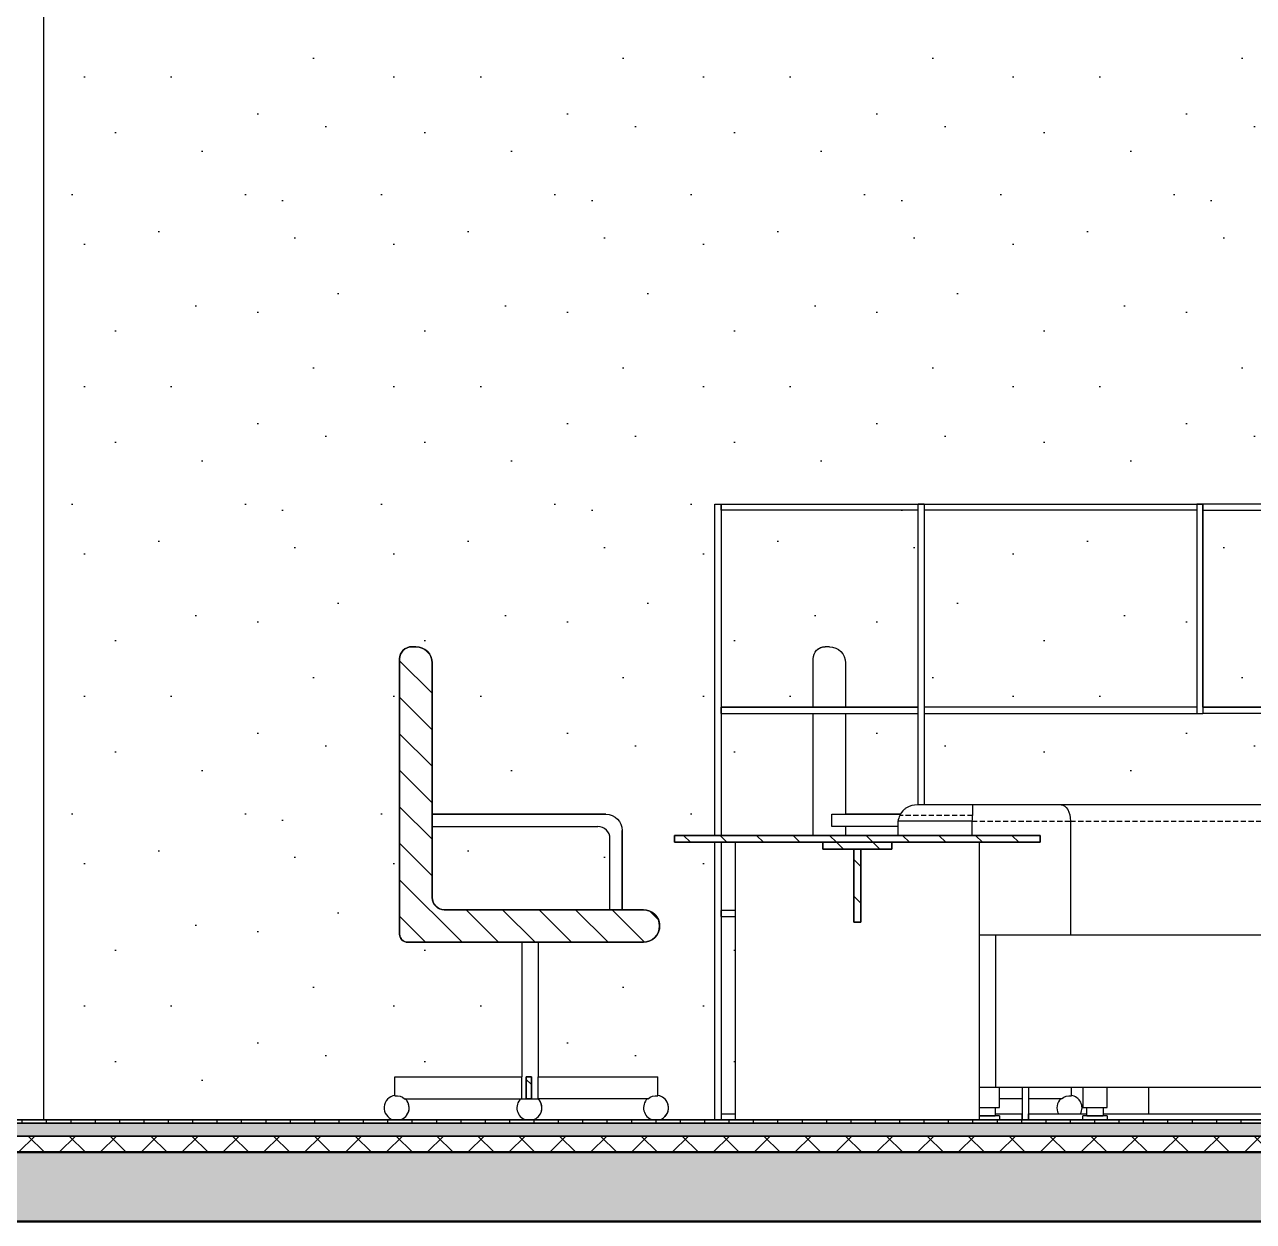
# Model space of a CAD drawing. Header units: millimetres. Extents: x -100 to 224448, y 0 to 22177.
# Drawn here: x 156368 to 159393, y 3600 to 6545 of the extents above; entities that cross this region are included whole.
import ezdxf

# ---------------------------------------------------------------- set-up
doc = ezdxf.new("R2010")
doc.units = ezdxf.units.MM
doc.linetypes.add('DASHED', pattern=[19.049999999999997, 12.7, -6.35])
doc.layers.get('0').update_dxf_attribs({"true_color": 0xdfdfdf})
for name, color, linetype in [('Background_0', 7, 'Continuous'), ('Boundary_0', 7, 'Continuous'), ('Boundary_Floor_ Ceramic Tiles', 7, 'Continuous'), ('Boundary_Insulation_ Extruded Polystyrene', 42, 'Continuous'), ('Boundary_Screed', 7, 'Continuous'), ('Elevation_Gypsum Board', 7, 'Continuous'), ('Fill_0', 7, 'Continuous'), ('Fill_Concrete_ Reinforced', 85, 'Continuous'), ('Fill_Floor_ Ceramic Tiles', 251, 'Continuous'), ('Fill_Insulation_ Extruded Polystyrene', 42, 'Continuous'), ('Fill_Screed', 251, 'Continuous'), ('Viewport border', 7, 'Continuous')]:
    doc.layers.add(name, color=color, linetype=linetype)
for name, color, linetype, lineweight in [('Background_Concrete_ Reinforced', 7, 'Continuous', 9), ('Background_Floor_ Ceramic Tiles', 7, 'Continuous', 9), ('Background_Insulation_ Extruded Polystyrene', 7, 'Continuous', 9), ('Background_Screed', 7, 'Continuous', 9), ('Boundary_Concrete_ Reinforced', 99, 'Continuous', 50)]:
    doc.layers.add(name, color=color, linetype=linetype, lineweight=lineweight)
doc.layers.add('BIM_ROOM_LINES', color=7, linetype='Continuous', plot=False)
pattern_1 = [(0, (30.48, 15.24), (0, 762), [0, -762]), (0, (274.32, 30.48), (0, 762), [0, -762]), (0, (137.16, 198.12), (0, 762), [0, -762]), (0, (304.8, 320.04), (0, 762), [0, -762]), (0, (106.68, 365.76), (0, 762), [0, -762]), (0, (167.64, 548.64), (0, 762), [0, -762]), (0, (60.96, 685.8), (0, 762), [0, -762]), (0, (304.8, 670.5600000000001), (0, 762), [0, -762]), (0, (487.68, 701.04), (0, 762), [0, -762]), (0, (579.12, 518.16), (0, 762), [0, -762]), (0, (731.52, 502.92), (0, 762), [0, -762]), (0, (731.52, 228.6), (0, 762), [0, -762]), (0, (594.36, 137.16), (0, 762), [0, -762]), (0, (381, 182.88), (0, 762), [0, -762]), (0, (518.16, 320.04), (0, 762), [0, -762]), (0, (381, 457.2), (0, 762), [0, -762]), (0, (701.04, 30.48), (0, 762), [0, -762])]

# ---------------------------------------------------------------- blocks, each defined once
blk = doc.blocks.new("CC'__section__..%5CMainBuilding.dwg", base_point=(1833.259283429207, -9100.000000000004))
at = {"layer": 'Elevation_Gypsum Board'}
h = blk.add_hatch(dxfattribs=at)
h.set_pattern_fill('DOTS2', color=256, scale=30, style=0)
h.set_pattern_definition(pattern_1)
h.paths.add_polyline_path([(5134.706415823212, -4549.999999999998), (5234.400000000007, -4549.999999999998), (5234.400000000007, -3735.000000000001), (5249.400000000007, -3735.000000000001), (5734.400000000007, -3735.000000000001), (5749.400000000007, -3735.000000000001), (6420.070716304373, -3735.000000000001), (6435.070716304373, -3735.000000000001), (6834.400000000007, -3735.000000000001), (6849.400000000007, -3735.000000000001), (6849.400000000007, -3750.000000000001), (6849.400000000007, -4235.000000000001), (6849.400000000007, -4250.000000000001), (6849.400000000007, -4475.001180386793), (6934.400000000007, -4475.000000000001), (6934.400000000007, -3735.000000000001), (6949.400000000007, -3735.000000000001), (7434.400000000007, -3735.000000000001), (7449.400000000007, -3735.000000000001), (8120.070716304373, -3735.000000000001), (8135.070716304373, -3735.000000000001), (8534.400000000007, -3735.000000000001), (8549.400000000007, -3735.000000000001), (8549.400000000007, -3750.000000000001), (8549.400000000007, -4119.474804709387, -0.1480474279115791), (8559.577449575032, -4098.658406328932, -0.2084961534125387), (8588.883403273338, -4085.882680016815), (8598.883403273338, -4085.882680016815, -0.4142135623730595), (8628.883403273338, -4115.882680016812), (8628.883403273338, -4475.007107226819), (8634.400000000007, -4475.000000000001), (8634.400000000007, -3735.000000000001), (8649.400000000007, -3735.000000000001), (9134.400000000007, -3735.000000000001), (9149.400000000007, -3735.000000000001), (9693.397234600658, -3735.000000000001), (9693.400000000009, -2555.000000000002), (3582.399955418423, -2555.000000000002), (3582.400000000006, -5250.013018751441), (4442.092771224685, -5250.000000000004, -0.5559429062336636), (4428.32874452995, -5199.518552066618, -0.1701568418515932), (4446.352668357904, -5190.017756477961), (4446.352750415503, -5144.600522055013), (4758.628402695362, -5144.600522055014), (4758.628402695362, -4813.065395859584), (4478.223012549888, -4813.065234337469, -0.414213562373095), (4458.223012549888, -4793.06523433747), (4458.223012549888, -4115.882680016812, -0.1893676588527014), (4466.243867144916, -4095.464130429069, -0.2084920667338926), (4488.223012549886, -4085.882680016813), (4498.223012549888, -4085.882680016811, -0.414213562373095), (4538.223012549886, -4125.882680016812), (4538.223012549886, -4498.088318081334), (4965.991455379482, -4498.088318081334, -0.4142135623730682), (5005.991455379482, -4538.088318081331), (5005.991455379482, -4733.065517932603), (5058.223012549886, -4733.06523433747, -0.414213562373095), (5098.223012549888, -4773.06523433747, -0.1893778458178043), (5087.527468790445, -4800.291119895982, -0.2084818049813879), (5058.223012549888, -4813.06523433747), (4799.678087520697, -4813.06523433747), (4799.678087520697, -5144.600552109584), (5093.858463061881, -5144.600522055014), (5093.858463061881, -5190.01774742669, -0.371494573907122), (5120.117629300537, -5220.482769458486, -0.1893800871908177), (5111.881385632418, -5241.448152911656, -0.1338721155081963), (5098.118285727078, -5250.000046678779), (5234.400000000007, -5250.000000000004), (5234.400000000007, -4567.004899092063), (5134.706415823213, -4566.999999999998)])
h = blk.add_hatch(dxfattribs=at)
h.set_pattern_fill('DOTS2', color=256, scale=30, style=0)
h.set_pattern_definition(pattern_1)
h.paths.add_polyline_path([(5555.916596726689, -4235.000000000001), (5734.400000000007, -4235.000000000001), (5734.400000000007, -3750.000000000001), (5249.400000000007, -3750.000000000001), (5249.400000000007, -4235.000293049153), (5475.916596726689, -4235.000000000001), (5475.916596726689, -4115.882680016814, -0.1893540486854536), (5483.936378232043, -4095.465285596183, -0.009211373578264955), (5484.703393291094, -4094.669476581217, -0.1989123673796469), (5505.916596726689, -4085.882680016814), (5515.916596726689, -4085.882680016814, -0.4142135623727498), (5555.916596726689, -4125.882680016767)])
h = blk.add_hatch(dxfattribs=at)
h.set_pattern_fill('DOTS2', color=256, scale=30, style=0)
h.set_pattern_definition(pattern_1)
h.paths.add_polyline_path([(5749.400000000007, -4235.000000000001), (6420.070444050454, -4235.000000000001), (6420.070716304373, -3750.000000000001), (5749.400000000007, -3750.000000000001)])
h = blk.add_hatch(dxfattribs=at)
h.set_pattern_fill('DOTS2', color=256, scale=30, style=0)
h.set_pattern_definition(pattern_1)
h.paths.add_polyline_path([(6435.070716304373, -3750.000293049155), (6435.070716304373, -4235.000293049153), (6834.399737955609, -4235.000000000001), (6834.400000000007, -3750.000000000001)])
h = blk.add_hatch(dxfattribs=at)
h.set_pattern_fill('DOTS2', color=256, scale=30, style=0)
h.set_pattern_definition(pattern_1)
h.paths.add_polyline_path([(5284.706415823217, -4549.999999999998), (5475.916596726689, -4549.999999999998), (5475.916596726689, -4250.002246551716), (5249.400000000007, -4250.000000000001), (5249.400000000007, -4550.004507722405)])
h = blk.add_hatch(dxfattribs=at)
h.set_pattern_fill('DOTS2', color=256, scale=30, style=0)
h.set_pattern_definition(pattern_1)
h.paths.add_polyline_path([(5690.699776551021, -4498.088318081338, -0.08744035666735407), (5699.92611984607, -4486.715728752539, -0.04366094290851579), (5706.113329193472, -4482.23391822844, -0.1539147210598241), (5732.690340529827, -4475.000000000001), (5734.400000000007, -4475.000000000001), (5734.400000000007, -4250.000000000001), (5555.916596726689, -4250.000000000001), (5555.916596726689, -4498.088332733795)])
h = blk.add_hatch(dxfattribs=at)
h.set_pattern_fill('DOTS2', color=256, scale=30, style=0)
h.set_pattern_definition(pattern_1)
h.paths.add_polyline_path([(5868.128577159678, -4475.000000000001), (6086.316709104545, -4475.000000000001), (6834.400000000007, -4475.000000000001), (6834.400000000007, -4250.000000000001), (6435.070716304373, -4250.000000000001), (6420.070716304373, -4250.000000000001), (5749.400000000007, -4250.000000000001), (5749.400000000007, -4475.00160479938)])
h = blk.add_hatch(dxfattribs=at)
h.set_pattern_fill('DOTS2', color=256, scale=30, style=0)
h.set_pattern_definition(pattern_1)
h.paths.add_polyline_path([(4568.223012549886, -4733.065234337469), (4975.990808776422, -4733.06523433747), (4975.991455379481, -4558.088318081335, 0.4142135623725819), (4945.991455379481, -4528.088318081334), (4538.222749079114, -4528.088318081334), (4538.223012549886, -4703.06523433747, 0.414213562373095)])
h = blk.add_hatch(dxfattribs=at)
h.set_pattern_fill('DOTS2', color=256, scale=30, style=0)
h.set_pattern_definition(pattern_1)
h.paths.add_polyline_path([(5684.88593529335, -4550.001900134945), (5684.88593529335, -4528.088318081338), (5555.916596726689, -4528.088318081338), (5555.916596726689, -4550.008737524302)])
h = blk.add_hatch(dxfattribs=at)
h.set_pattern_fill('DOTS2', color=256, scale=30, style=0)
h.set_pattern_definition(pattern_1)
h.paths.add_polyline_path([(5284.706415823217, -4735.000000000001), (5284.706415823217, -4567.000633135205), (5249.400000000007, -4566.999999999998), (5249.400000000007, -4735.000000000001)])
h = blk.add_hatch(dxfattribs=at)
h.set_pattern_fill('DOTS2', color=256, scale=30, style=0)
h.set_pattern_definition(pattern_1)
h.paths.add_polyline_path([(5284.702452585427, -4750.000000000001), (5249.400000000007, -4750.000000000001), (5249.400000000007, -5235.000293049155), (5284.702452585427, -5235.000000000001)])
h = blk.add_hatch(dxfattribs=at)
h.set_pattern_fill('DOTS2', color=256, scale=30, style=0)
h.set_pattern_definition(pattern_1)
h.paths.add_polyline_path([(6139.544163202612, -5219.999966172084), (6139.544163202612, -5169.999966172084), (6111.552047238683, -5170.000000000001), (6111.552047238683, -5190.017744242169, -0.3714966275794578), (6137.81121347734, -5220.482769458489, -0.1233139281313244), (6134.175561005075, -5235.00005722115), (6149.543169481287, -5235.000000000001), (6149.544042968753, -5219.999966172084)])
h = blk.add_hatch(dxfattribs=at)
h.set_pattern_fill('DOTS2', color=256, scale=30, style=0)
h.set_pattern_definition(pattern_1)
h.paths.add_polyline_path([(6189.544042968753, -5219.999966172084), (6189.544042968753, -5235.000000000001), (6302.400000000014, -5235.000000000001), (6302.400000000014, -5170.003539710059), (6199.544163202614, -5170.000000000001), (6199.544163202614, -5219.999966172084)])
h = blk.add_hatch(dxfattribs=at)
h.set_pattern_fill('DOTS2', color=256, scale=30, style=0)
h.set_pattern_definition(pattern_1)
h.paths.add_polyline_path([(4755.131644705795, -5199.518217818143, -0.01662241117575337), (4756.574269366987, -5198.065345939512), (4472.019061591684, -5198.06523433747, -0.2066433766483181), (4481.697275561432, -5220.482769458486, -0.1893804100424457), (4473.461005755878, -5241.44818104404, -0.1338722449219847), (4459.697880178194, -5250.000062129195), (4768.89536088254, -5250.000000000004, -0.5559442555189432)])
h = blk.add_hatch(dxfattribs=at)
h.set_pattern_fill('DOTS2', color=256, scale=30, style=0)
h.set_pattern_definition(pattern_1)
h.paths.add_polyline_path([(4799.059754571152, -5198.06523433747), (4798.821651249539, -5198.06523433747, -0.2066424852916079), (4808.499865219286, -5220.482769458487, -0.1893765743608233), (4800.263905940929, -5241.447846811197, -0.1338748683936499), (4786.50060273455, -5250.000022496764), (5080.513124963791, -5250.000000000004, -0.5779106386581735), (5068.191986677061, -5198.065390011692)])
h = blk.add_hatch(dxfattribs=at)
h.set_pattern_fill('DOTS2', color=256, scale=30, style=0)
h.set_pattern_definition(pattern_1)
h.paths.add_polyline_path([(5924.375585937503, -5219.999966172084), (5924.375585937503, -5235.000000000001), (5990.741432608738, -5235.000000000001), (5990.741432608738, -5198.065234337472), (5934.372158766821, -5198.065234337472), (5934.375721264854, -5219.999966172084)])
h = blk.add_hatch(dxfattribs=at)
h.set_pattern_fill('DOTS2', color=256, scale=30, style=0)
h.set_pattern_definition(pattern_1)
h.paths.add_polyline_path([(6005.741432608738, -5235.000000000001), (6079.843143986808, -5235.000000000001, -0.3201434774549644), (6084.441665137431, -5199.519647189604, -0.01663928537103242), (6085.885710415769, -5198.065258503952), (6005.73945097429, -5198.065234337472)])
at = {"layer": 'Fill_0', "extrusion": (8.886645755460446e-15, 3.053765580598137e-15, -1)}
h = blk.add_hatch(dxfattribs=at)
h.set_pattern_fill('ANSI31', color=256, scale=20, style=0)
h.set_pattern_definition([(45, (-3002.399999999845, -5250.000000000059), (-44.90128060534577, 44.90128060534577), [])])
edge = h.paths.add_edge_path()
edge.add_line((-4498.223012549887, -4085.882680016812), (-4488.223012549888, -4085.882680016812))
edge.add_spline(control_points=[(-4488.223012549888, -4085.882680016812), (-4458.223012549888, -4085.882680016812), (-4458.223012549888, -4115.882680016812)], knot_values=[-0.7853981633974485, -0.7853981633974485, -0.7853981633974485, 0.7853981633974478, 0.7853981633974478, 0.7853981633974478], weights=[1, 0.7071067811865418, 1], degree=2, periodic=0)
edge.add_line((-4458.223012549888, -4115.882680016812), (-4458.223012549888, -4793.06523433747))
edge.add_spline(control_points=[(-4458.223012549888, -4793.06523433747), (-4458.223012549888, -4813.06523433747), (-4478.223012549888, -4813.06523433747)], knot_values=[-0.7853981633974478, -0.7853981633974478, -0.7853981633974478, 0.7853981633974487, 0.7853981633974487, 0.7853981633974487], weights=[1, 0.7071067811865477, 1], degree=2, periodic=0)
edge.add_line((-4478.223012549888, -4813.06523433747), (-5058.223012549888, -4813.06523433747))
edge.add_spline(control_points=[(-5058.223012549888, -4813.06523433747), (-5098.223012549888, -4813.06523433747), (-5098.223012549888, -4773.06523433747), (-5098.223012549888, -4733.06523433747), (-5058.223012549888, -4733.06523433747)], knot_values=[-0.7853981633974483, -0.7853981633974483, -0.7853981633974483, 0.7853981633974481, 0.7853981633974481, 2.356194490192345, 2.356194490192345, 2.356194490192345], weights=[1, 0.707106781186548, 1, 0.7071067811865479, 1], degree=2, periodic=0)
edge.add_line((-5058.223012549888, -4733.06523433747), (-4568.223012549887, -4733.06523433747))
edge.add_spline(control_points=[(-4568.223012549887, -4733.06523433747), (-4538.223012549887, -4733.06523433747), (-4538.223012549887, -4703.06523433747)], knot_values=[-0.7853981633974485, -0.7853981633974485, -0.7853981633974485, 0.7853981633974485, 0.7853981633974485, 0.7853981633974485], weights=[1, 0.7071067811865478, 1], degree=2, periodic=0)
edge.add_line((-4538.223012549887, -4703.06523433747), (-4538.223012549887, -4125.882680016812))
edge.add_spline(control_points=[(-4538.223012549887, -4125.882680016812), (-4538.223012549887, -4085.882680016812), (-4498.223012549887, -4085.882680016812)], knot_values=[-0.7853981633974481, -0.7853981633974481, -0.7853981633974481, 0.7853981633974481, 0.7853981633974481, 0.7853981633974481], weights=[1, 0.7071067811865479, 1], degree=2, periodic=0)
at = {"layer": 'Fill_0', "extrusion": (1.314866973989939e-17, 4.95374482926752e-16, -1)}
h = blk.add_hatch(dxfattribs=at)
h.set_pattern_fill('ANSI31', color=256, scale=20, style=0)
h.set_pattern_definition([(45, (-3002.400000000005, -5250.000000000013), (-44.90128060534577, 44.90128060534577), [])])
h.paths.add_polyline_path([(-5134.706415823212, -4549.999999999998), (-5134.706415823212, -4566.999999999998), (-6034.706415823212, -4566.999999999998), (-6034.706415823212, -4549.999999999998)])
at = {"layer": 'Fill_0', "extrusion": (1.940871886578742e-16, -9.51911862080652e-16, -1)}
h = blk.add_hatch(dxfattribs=at)
h.set_pattern_fill('ANSI31', color=256, scale=20, style=0)
h.set_pattern_definition([(45, (-3002.400000000002, -5249.999999999986), (-44.90128060534577, 44.90128060534577), [])])
h.paths.add_polyline_path([(-5669.706415823212, -4583.999999999998), (-5669.706415823212, -4566.999999999998), (-5499.706415823212, -4566.999999999998), (-5499.706415823212, -4583.999999999998)])
at = {"layer": 'Fill_0', "extrusion": (-5.644904818287544e-16, 1.363254758798941e-16, -1)}
h = blk.add_hatch(dxfattribs=at)
h.set_pattern_fill('ANSI31', color=256, scale=20, style=0)
h.set_pattern_definition([(45, (-3002.400000000016, -5250.000000000006), (-44.90128060534577, 44.90128060534577), [])])
h.paths.add_polyline_path([(-5576.206415823212, -4583.999999999998), (-5576.206415823212, -4763.999999999998), (-5593.206415823212, -4763.999999999998), (-5593.206415823212, -4583.999999999998)])
at = {"layer": 'Fill_0', "extrusion": (0, 0, -1)}
h = blk.add_hatch(dxfattribs=at)
h.set_pattern_fill('ANSI31', color=256, scale=20, style=0)
h.set_pattern_definition([(45, (-3002.400000000006, -5250.000000000004), (-44.90128060534577, 44.90128060534577), [])])
h.paths.add_polyline_path([(-4782.772300455762, -5198.06523433747), (-4782.772300455762, -5144.600522055013), (-4770.105606738691, -5144.600522055014), (-4770.105606738691, -5198.06523433747)])
at = {"layer": 'Fill_Concrete_ Reinforced', "extrusion": (2.143428948028999e-17, 6.237649349222946e-16, -1)}
h = blk.add_hatch(dxfattribs=at)
h.set_pattern_fill('CONCRETE1', color=256, scale=20, angle=15, style=0)
h.set_pattern_definition([(15, (-3002.400000000005, -5250.000000000015), (287.3681958742129, 497.7363157335418), [50.8, -355.6]), (105, (-3002.400000000005, -5250.000000000015), (-497.7363157335418, 287.368195874213), [50.8, -355.6]), (150, (-2953.330968024521, -5236.851992508807), (-392.5522551451622, -105.1840597531623), [71.84205088, -502.89435616]), (15, (-3012.497001734956, -5016.041348619126), (287.3681958742129, 497.7363157335418), [50.8, -355.6]), (59.99999999999999, (-2981.38848200161, -5034.001860861264), (-105.1840597531622, 392.5522551451622), [35.92100512, -538.81536128]), (150, (-2981.38848200161, -5034.001860861264), (-392.5522551451622, -105.1840597531623), [35.92100512, -538.81536128]), (15, (-2891.585920790919, -4878.459262194532), (287.3681958742129, 497.7363157335418), [71.84205088, -334.55794912]), (59.99999999999999, (-2891.585920790919, -4878.459262194532), (-105.1840597531622, 392.5522551451622), [50.8, -523.93640704]), (150, (-2822.191828432353, -4859.865171187564), (-392.5522551451622, -105.1840597531623), [50.8, -523.93640704]), (105, (-2758.816339117256, -5079.547894847401), (-497.7363157335418, 287.368195874213), [50.8, -355.6]), (59.99999999999999, (-2758.816339117256, -5079.547894847401), (-105.1840597531622, 392.5522551451622), [35.92100512, -538.81536128]), (150, (-2740.855826875117, -5048.439375114054), (-392.5522551451622, -105.1840597531623), [35.92100512, -538.81536128]), (15, (-2979.626983006936, -5138.713928557837), (287.3681958742129, 497.7363157335418), [25.4, -340.36]), (15, (-2711.508806136444, -4961.68781965962), (287.3681958742129, 497.7363157335418), [25.4, -340.36]), (105, (-2847.329393566364, -4945.488806412155), (-497.7363157335418, 287.368195874213), [25.4, -340.36]), (150, (-2739.094327880443, -5153.151442810627), (-392.5522551451622, -105.1840597531623), [35.92100512, -538.81536128]), (150, (-2983.149980996284, -4929.28979316469), (-392.5522551451622, -105.1840597531623), [35.92100512, -538.81536128]), (59.99999999999999, (-2852.904649756359, -5071.888762972337), (-105.1840597531622, 392.5522551451622), [35.92100512, -538.81536128]), (105, (-2880.60816955863, -5164.773947423708), (-497.7363157335418, 287.368195874213), [6.35, -400.05]), (105, (-2906.581807850651, -4994.235461697244), (-497.7363157335418, 287.368195874213), [6.35, -400.05]), (105, (-2740.651448242994, -4877.460514638922), (-497.7363157335418, 287.368195874213), [6.35, -400.05]), (105, (-2678.638787408424, -5084.360399598331), (-497.7363157335418, 287.368195874213), [6.35, -400.05])])
h.paths.add_polyline_path([(-21512.4, -5500.000000000004), (-21512.4, -5330.000000000004), (-21230.40000000001, -5330.000000000004), (-3334.400000000007, -5330.000000000004), (-3092.400000000003, -5330.000000000004), (-3092.400000000005, -5500.000000000004)])
at = {"layer": 'Fill_Floor_ Ceramic Tiles', "extrusion": (0, 0, -1)}
h = blk.add_hatch(dxfattribs=at)
h.set_pattern_fill('_USER', color=256, scale=60.00000000000001, angle=90, style=0, pattern_type=0)
h.set_pattern_definition([(90, (-3002.400000000006, -5250.000000000004), (-60.00000000000001, -2.09488880330588e-13), [])])
h.paths.add_polyline_path([(-3334.400000000006, -5258.000000000004), (-21230.40000000001, -5258.000000000004), (-21230.40000000001, -5250.000000000004), (-3334.400000000006, -5250.000000000001)])
at = {"layer": 'Fill_Insulation_ Extruded Polystyrene', "extrusion": (0, 0, -1)}
h = blk.add_hatch(dxfattribs=at)
h.set_pattern_fill('INSULATION', color=256, scale=20, style=0)
h.set_pattern_definition([(45, (-3002.400000000006, -5250.000000000004), (-50.28943427798726, 50.28943427798726), []), (135, (-3002.400000000006, -5250.000000000004), (-50.28943427798726, -50.28943427798725), [])])
h.paths.add_polyline_path([(-21230.40000000001, -5290.000000000004), (-3334.400000000004, -5290.000000000004), (-3334.400000000006, -5330.000000000004), (-21230.40000000001, -5330.000000000005)])
at = {"layer": 'Fill_Screed', "extrusion": (0, 0, -1)}
h = blk.add_hatch(dxfattribs=at)
h.set_pattern_fill('SCREED', color=256, scale=20, angle=15, style=0)
h.set_pattern_definition([(15, (-3002.400000000006, -5250.000000000004), (915.6406020536531, 508.3053097015844), [-127, 0, -381, 0]), (15, (-3005.687001872808, -5237.732742006133), (915.6406020536531, 508.3053097015844), [-50.8, 0, -177.8, 0, -91.44, 0, -381, 0]), (15, (-3008.974003745609, -5225.465484012261), (915.6406020536531, 508.3053097015844), [-25.4, 0, -127, 0, -127, 0, -279.4, 0, -91.44, 0]), (15, (-3012.261005618412, -5213.19822601839), (915.6406020536531, 508.3053097015844), [-91.44, 0, -406.4, 0]), (15, (-3015.548007491213, -5200.930968024519), (915.6406020536531, 508.3053097015844), [-304.8, 0, -304.8, 0]), (15, (-3018.835009364016, -5188.663710030648), (915.6406020536531, 508.3053097015844), [-431.8, 0]), (15, (-3022.122011236818, -5176.396452036776), (915.6406020536531, 508.3053097015844), [-127, 0, -558.8000000000001, 0]), (15, (-3025.40901310962, -5164.129194042906), (915.6406020536531, 508.3053097015844), [-177.8, 0, -101.6, 0]), (15, (-3028.696014982422, -5151.861936049035), (915.6406020536531, 508.3053097015844), [-254, 0]), (15, (-3035.270018728026, -5127.327420061292), (915.6406020536531, 508.3053097015844), [-35.56, 0, -381, 0, -228.6, 0]), (15, (-3038.557020600828, -5115.060162067421), (915.6406020536531, 508.3053097015844), [-50.8, 0, -5.08, 0, -127, 0]), (15, (-3041.84402247363, -5102.79290407355), (915.6406020536531, 508.3053097015844), [-25.4, 0, -330.2, 0, -381, 0]), (15, (-3045.131024346432, -5090.525646079678), (915.6406020536531, 508.3053097015844), [-254, 0]), (15, (-3048.418026219234, -5078.258388085807), (915.6406020536531, 508.3053097015844), [-127, 0, -533.4000000000001, 0]), (15, (-3054.992029964838, -5053.723872098065), (915.6406020536531, 508.3053097015844), [-609.6, 0]), (15, (-3058.27903183764, -5041.456614104194), (915.6406020536531, 508.3053097015844), [-127, 0, -10.16, 0, -177.8, 0]), (15, (-3061.566033710442, -5029.189356110322), (915.6406020536531, 508.3053097015844), [-35.56, 0, -254, 0, -101.6, 0, -177.8, 0, -203.2, 0]), (15, (-3064.853035583244, -5016.922098116452), (915.6406020536531, 508.3053097015844), [-76.2, 0, -101.6, 0, -254, 0, -10.16, 0, -127, 0]), (15, (-3068.140037456046, -5004.65484012258), (915.6406020536531, 508.3053097015844), [-254, 0])])
h.paths.add_polyline_path([(-21230.40000000001, -5258.000000000004), (-3334.400000000004, -5258.000000000004), (-3334.400000000006, -5290.000000000004), (-21230.40000000001, -5290.000000000004)])
at = {"linetype": 'DASHED', "extrusion": (0, 1, 0)}
for p, q in [((5868.657388011596, -4501.319194266974), (5689.149114195354, -4501.319194266974)), ((5867.222525929297, -4515.000000000001), (6109.448877283752, -4515.000000000001)), ((6109.448877283676, -4515.000000000001), (7762.14275524647, -4515.000000000001))]:
    blk.add_line(p, q, dxfattribs=at)
for p, q in [((2834.400000000004, -5250.000000000004), (21730.40000000001, -5250.000000000004)), ((2834.400000000004, -5250.000000000004), (21730.40000000001, -5250.000000000004)), ((2834.400000000004, -5250), (21730.40000000001, -5250))]:
    blk.add_line(p, q)
at = {"layer": 'Background_0', "extrusion": (0, 1, 0)}
for p, q in [((3582.400000000004, -5250.001922466651), (3582.400000000004, -2250.001922466655)), ((3582.400000000004, -5250.002096830897), (3582.400000000004, -2555.000126377451)), ((3582.400000000004, -5250.009204716732), (3582.400000000004, -2555.007234263282)), ((3582.400000000004, -5250.009379080974), (3582.400000000004, -2555.007408627524)), ((3582.400000000006, -5250.012844387195), (3582.400000000006, -2555.010873933746)), ((3582.400000000006, -5250.013018751441), (3582.400000000006, -2555.011048297988)), ((5234.400000000007, -4550.004214673254), (5234.400000000007, -3735.000000000001)), ((5234.400000000007, -3735.000000000001), (5249.400000000007, -3735.000000000001)), ((5234.400000000007, -3735.000000000001), (5249.400000000007, -3735.000000000001)), ((5234.400000000007, -3735.000000000001), (5249.400000000007, -3735.000000000001)), ((5249.400000000007, -3735.000000000001), (5249.400000000007, -4550.004214673254)), ((5249.400000000007, -3750.000000000001), (5249.400000000007, -3735.000000000001)), ((5249.400000000005, -3735.000000000001), (6420.070716304373, -3735.000000000001)), ((5249.400000000007, -3735.000000000001), (5734.400000000007, -3735.000000000001)), ((5734.400000000007, -3750.000000000001), (5249.400000000007, -3750.000000000001)), ((5249.400000000007, -3750.000293049151), (5249.400000000007, -4235.000293049153)), ((5734.400000000007, -4475.001293259327), (5734.400000000007, -3735.000000000001)), ((5734.400000000007, -3750.000000000001), (5734.400000000007, -3735.000000000001)), ((5749.400000000007, -3735.000000000001), (5734.400000000007, -3735.000000000001)), ((5734.400000000007, -3735.000000000001), (5749.400000000007, -3735.000000000001)), ((5749.400000000007, -3735.000000000001), (6420.070716304373, -3735.000000000001)), ((5749.400000000007, -3735.000000000001), (5749.400000000007, -4475.001311749892)), ((5749.400000000007, -3735.000000000001), (5749.400000000007, -3750.000000000001)), ((6420.070716304373, -3750.000000000001), (5749.400000000007, -3750.000000000001)), ((5749.400000000007, -3750.000293049155), (5749.400000000007, -4235.000293049153)), ((6420.070716304373, -3735.000000000001), (6420.070716304373, -4250.000000000001)), ((6420.070716304373, -3735.000000000001), (6420.070716304373, -3750.000000000001)), ((6435.070716304373, -3735.000000000001), (6420.070716304373, -3735.000000000001)), ((6420.070716304373, -3735.000000000001), (6435.070716304373, -3735.000000000001)), ((6435.070716304373, -3735.000000000001), (6420.070716304373, -3735.000000000001)), ((6435.070716304373, -3735.000000000001), (6435.070716304373, -4250.000000000001)), ((6435.070716304373, -3750.000000000001), (6435.070716304373, -3735.000000000001)), ((6834.400000000007, -3735.000000000001), (6435.070716304373, -3735.000000000001)), ((6834.399737955609, -3735.000000000001), (6435.070716304373, -3735.000000000001)), ((6435.070716304373, -3750.000000000001), (6834.400000000007, -3750.000000000001)), ((6435.070716304373, -4235.000293049153), (6435.070716304373, -3750.000293049155)), ((4498.223012549888, -4085.882680016811), (4488.22301254989, -4085.882680016811)), ((4498.223012549886, -4085.882680016813), (4488.223012549886, -4085.882680016813)), ((5515.916596726689, -4085.882680016814), (5505.916596726691, -4085.882680016814)), ((5515.916596726689, -4085.882680016814), (5505.916596726691, -4085.882680016814)), ((5515.916596726689, -4085.882680016814), (5505.916596726691, -4085.882680016814)), ((5515.916596726689, -4085.882680016814), (5505.916596726691, -4085.882680016814)), ((4458.223012549888, -4115.882680016812), (4458.223012549888, -4793.06523433747)), ((4538.223012549886, -4125.882680016813), (4538.223012549886, -4498.088332733793)), ((4538.223012549886, -4703.065234337469), (4538.223012549886, -4125.882680016811)), ((5475.916596726689, -4235.001953502564), (5475.916596726689, -4115.882680016814)), ((5555.916596726689, -4125.882680016814), (5555.916596726689, -4235.005251078192)), ((5555.916596726689, -4125.882680016814), (5555.916596726689, -4235.006313381369)), ((5555.916596726689, -4125.882680016814), (5555.916596726689, -4235.001953502565)), ((5555.916596726689, -4125.882680016814), (5555.916596726689, -4235.00301580574)), ((5249.400000000007, -4250.000000000001), (5249.400000000007, -4235.000000000001)), ((5249.400000000005, -4235.000000000001), (5734.399727746088, -4235.000000000001)), ((5734.400000000007, -4235.000000000001), (5249.400000000007, -4235.000000000001)), ((5249.400000000007, -4250.000000000001), (5734.400000000007, -4250.000000000001)), ((5249.400000000007, -4250.000293049151), (5249.400000000007, -4550.004507722405)), ((5475.916596726689, -4550.005439948674), (5475.916596726689, -4250.002246551716)), ((5555.916596726689, -4250.002235562374), (5555.916596726689, -4498.088332733795)), ((5555.916596726689, -4250.003297865549), (5555.916596726689, -4498.088332733797)), ((5555.916596726689, -4250.005533138002), (5555.916596726689, -4498.088332733795)), ((5555.916596726689, -4250.006595441178), (5555.916596726689, -4498.088332733797)), ((5734.400000000007, -4250.000000000001), (5734.400000000007, -4235.000000000001)), ((6420.070444050454, -4235.000000000001), (5749.400000000007, -4235.000000000001)), ((5749.400000000007, -4235.000000000001), (5749.400000000007, -4250.000000000001)), ((6420.070716304373, -4235.000000000001), (5749.400000000007, -4235.000000000001)), ((5749.400000000007, -4250.000000000001), (6420.070716304373, -4250.000000000001)), ((5749.400000000007, -4250.000293049155), (5749.400000000007, -4475.00160479938)), ((6420.070716304373, -4235.000000000001), (6420.070716304373, -4250.000000000001)), ((6420.070716304373, -4250.000000000001), (6435.070716304373, -4250.000000000001)), ((6435.070716304373, -4235.000000000001), (6834.400000000007, -4235.000000000001)), ((6834.399737955609, -4235.000000000001), (6435.070716304373, -4235.000000000001)), ((6435.070716304373, -4235.000000000001), (6435.070716304373, -4250.000000000001)), ((6834.400000000007, -4250.000000000001), (6435.070716304373, -4250.000000000001)), ((5868.128577159619, -4475.000000000001), (5732.69034052976, -4475.000000000001)), ((6086.316709104545, -4475.000000000001), (5868.128577159678, -4475.000000000001)), ((7785.060290237199, -4475.000000000001), (6086.316709104467, -4475.000000000001)), ((4538.222116088749, -4498.088318081335), (4965.991455379477, -4498.088318081335)), ((4965.991455379482, -4498.088318081335), (4538.222672232487, -4498.088318081335)), ((4965.991455379482, -4498.088318081334), (4538.222749079112, -4498.088318081334)), ((5521.727255122214, -4498.088318081338), (5690.699772567101, -4498.088318081338)), ((5521.727255122214, -4528.088318081338), (5521.727255122214, -4498.088318081338)), ((5555.914533685409, -4498.088318081338), (5690.699780322117, -4498.088318081338)), ((5555.915623418927, -4498.088318081338), (5690.699777140417, -4498.088318081338)), ((5555.915623418927, -4498.088318081338), (5690.699779224233, -4498.088318081338)), ((5690.699780861898, -4498.088318081338), (5555.916256409289, -4498.088318081338)), ((5690.699777140684, -4498.088318081338), (5555.916256409289, -4498.088318081338)), ((5690.699774954428, -4498.088318081338), (5555.916256409289, -4498.088318081338)), ((5690.699771016381, -4498.088318081338), (5555.916256409289, -4498.088318081338)), ((4538.222749079114, -4528.088318081334), (4945.991455379481, -4528.088318081334)), ((4538.223012549886, -4528.08901407307), (4538.223012549886, -4703.06523433747)), ((5684.882660283116, -4528.088318081338), (5521.727255122214, -4528.088318081338)), ((5555.916596726689, -4528.088332733796), (5555.916596726689, -4550.005439948674)), ((5555.916596726689, -4528.089395036972), (5555.916596726689, -4550.00650225185)), ((5555.916596726689, -4528.091630309424), (5555.916596726689, -4550.008737524302)), ((5555.916596726689, -4528.092692612602), (5555.916596726689, -4550.00979982748)), ((5867.222525929288, -4515.000000000011), (5684.885935293323, -4515.000000000011)), ((5684.88593529335, -4515.000000000001), (5684.88593529335, -4550.001900134945)), ((5867.222525929232, -4550.00167536811), (5867.222525929232, -4515.000000000001)), ((6109.44887728375, -4515.000000000001), (6109.44887728375, -4795.000000000001)), ((4975.991455379481, -4733.065517932605), (4975.991455379481, -4558.088318081335)), ((5005.991455379477, -4538.088318081335), (5005.991455379477, -4733.066199271881)), ((5005.991455379482, -4733.065517932603), (5005.991455379482, -4538.088318081335)), ((5005.991455379482, -4733.065600648911), (5005.991455379482, -4538.088318081336)), ((5134.70641582321, -4549.999999999999), (6034.70641582321, -4549.999999999999)), ((6034.706415823212, -4549.999999999999), (5134.706415823212, -4549.999999999998)), ((5134.706415823213, -4549.999999999997), (5134.706415823213, -4566.999999999997)), ((5134.706415823213, -4566.999999999998), (6034.706415823213, -4566.999999999999)), ((5234.400000000007, -5250.000000000001), (5234.400000000007, -4567.004899092063)), ((5249.400000000007, -4567.004899092063), (5249.400000000007, -5250.000000000001)), ((5249.400000000007, -4567.005192141214), (5249.400000000007, -4735.000293049153)), ((5284.70641582321, -4549.999999999999), (5884.70641582321, -4549.999999999999)), ((5884.706415823217, -4549.999999999998), (5284.706415823217, -4549.999999999998)), ((5884.706415823217, -4549.999999999999), (5284.706415823217, -4549.999999999999)), ((5284.706415823217, -5249.999999999998), (5284.706415823217, -4567.000633135205)), ((5669.706415823213, -4566.999999999999), (5499.706415823213, -4566.999999999999)), ((5499.706415823213, -4566.999999999997), (5499.706415823213, -4583.999999999997)), ((5669.706415823213, -4583.999999999998), (5669.706415823213, -4566.999999999998)), ((5884.706415823217, -4567.000633135207), (5884.706415823217, -5249.999999999998)), ((5884.70641582321, -4567.00068222094), (5884.70641582321, -5249.999999999999)), ((5884.706415823217, -4567.001695438382), (5884.706415823217, -5249.999999999999)), ((6034.706415823213, -4566.999999999998), (6034.706415823213, -4549.999999999998)), ((6034.70641582321, -4566.999999999999), (6034.70641582321, -4549.999999999999)), ((5499.706415823213, -4583.999999999999), (5669.706415823213, -4583.999999999999)), ((5576.206415823213, -4583.999999999997), (5576.206415823213, -4763.999999999997)), ((5593.206415823213, -4583.999999999999), (5576.206415823213, -4583.999999999999)), ((5593.206415823213, -4763.999999999997), (5593.206415823213, -4583.999999999997)), ((4568.223012549886, -4733.06523433747), (4975.990808776422, -4733.06523433747)), ((5058.223012549888, -4733.06523433747), (4568.223012549886, -4733.065234337469)), ((5005.991441766781, -4733.06523433747), (5058.223012549886, -4733.06523433747)), ((5249.400000000007, -4750.000000000001), (5249.400000000007, -4735.000000000001)), ((5284.702452585427, -4735.000000000001), (5249.400000000007, -4735.000000000001)), ((5284.702180331507, -4735.000000000001), (5249.400000000007, -4735.000000000001)), ((5249.400000000007, -4750.000000000001), (5284.702452585427, -4750.000000000001)), ((5249.400000000007, -4750.000293049153), (5249.400000000007, -5235.000293049155)), ((5576.206415823212, -4763.999999999998), (5593.206415823212, -4763.999999999998)), ((5884.704829128328, -4795.000000000001), (6109.448877283747, -4795.000000000001)), ((5884.70486983427, -4795.000000000001), (5926.032663995935, -4795.000000000001)), ((5926.032663995953, -4795.000000000001), (8059.112098869686, -4795.000000000001)), ((5926.032663995955, -5170.000000000001), (5926.032663995955, -4795.000000000001)), ((6109.448877283574, -4795.000000000001), (7762.142755246368, -4795.000000000001)), ((4478.223012549888, -4813.065234337469), (5058.223012549888, -4813.06523433747)), ((4758.628402695362, -4813.065395859584), (4758.628402695362, -5144.600552109584)), ((4799.678087520697, -5144.600552109584), (4799.678087520697, -4813.065395859584)), ((4799.678087520697, -5144.600552109584), (4799.678087520697, -4813.065395859584)), ((4446.352750415503, -5144.600522055014), (4759.246734714068, -5144.600522055014)), ((4446.352750415503, -5190.978989539887), (4446.352750415503, -5144.600522055013)), ((4446.352750415503, -5144.600522055014), (4758.628402695362, -5144.600522055014)), ((4759.246734714068, -5198.06523433747), (4759.246734714068, -5144.600522055014)), ((4782.772300455763, -5144.600522055013), (4770.105606738691, -5144.600522055013)), ((4770.105606738691, -5144.600522055013), (4770.105606738691, -5198.065234337469)), ((4782.772300455761, -5198.065234337469), (4782.772300455761, -5144.600522055013)), ((4799.059755501989, -5144.600522055014), (5093.858463061881, -5144.600522055014)), ((4799.059755501989, -5198.06523433747), (4799.059755501989, -5144.600522055014)), ((4799.678087520697, -5144.600522055014), (5093.858463061881, -5144.600522055014)), ((5093.858463061881, -5190.01774742669), (5093.858463061881, -5144.600522055014)), ((5093.858463061881, -5190.978989539886), (5093.858463061881, -5144.600522055013)), ((5884.70486983427, -5170.000000000001), (5926.032663995935, -5170.000000000001)), ((5926.032663995953, -5170.000000000001), (9693.398712258802, -5170.000000000001)), ((5934.375721264854, -5219.999966172084), (5934.375721264854, -5169.999966172084)), ((5990.741432608738, -5170.001590524272), (5990.741432608738, -5250.000000000001)), ((6005.741432608738, -5170.001590524273), (6005.741432608738, -5250.000000000001)), ((6005.741432608738, -5170.001883573424), (6005.741432608738, -5235.000293049153)), ((6111.552047238683, -5190.978989539891), (6111.552047238683, -5170.004016568593)), ((6111.552047238683, -5190.017747426692), (6111.552047238683, -5170.005078871769)), ((6111.552047238683, -5190.017744242169), (6111.552047238683, -5170.007314144223)), ((6111.552047238683, -5190.017747426692), (6111.552047238683, -5170.008376447397)), ((6139.544163202612, -5169.999966172084), (6139.544163202612, -5219.999966172084)), ((6199.544163202614, -5219.999966172084), (6199.544163202614, -5170.000454453334)), ((6302.400000000014, -5235.001656136636), (6302.400000000014, -5170.003539710059)), ((4470.607433450758, -5198.06523433747), (4759.246734714068, -5198.06523433747)), ((4759.24673564524, -5198.06523433747), (4770.105606738696, -5198.06523433747)), ((4770.105606738691, -5198.065234337469), (4782.772300455763, -5198.065234337469)), ((4782.772300377792, -5198.06523433747), (4799.059754571152, -5198.06523433747)), ((5069.603780026633, -5198.06523433747), (4799.059755501989, -5198.06523433747)), ((5093.858463061881, -5190.978989539886), (5093.858463061881, -5190.017744242132)), ((5990.739178720371, -5198.065234337472), (5934.372158766821, -5198.065234337472)), ((6087.297364203436, -5198.065234337472), (6005.73945097429, -5198.065234337472)), ((6111.552047238683, -5190.978989539889), (6111.552047238683, -5190.017744242135)), ((5884.706415823593, -5220.000000000001), (5934.375720122665, -5220.000000000001)), ((5924.375585937503, -5219.999966172084), (5924.375585937503, -5239.999966172084)), ((6139.544163202612, -5220.000000000001), (6199.544162060425, -5220.000000000001)), ((6149.544042968753, -5239.999966172084), (6149.544042968753, -5219.999966172084)), ((6189.544042968753, -5219.999966172084), (6189.544042968753, -5239.999966172084)), ((4450.895429869142, -5249.999999999998), (4442.092771224685, -5249.999999999998)), ((4459.6980885136, -5249.999999999998), (4450.895429869142, -5249.999999999998)), ((4777.698019526997, -5249.999999999998), (4768.89536088254, -5249.999999999998)), ((4786.500678171455, -5249.999999999998), (4777.698019526997, -5249.999999999998)), ((5089.315783608248, -5249.999999999998), (5080.513124963791, -5249.999999999998)), ((5098.118442252706, -5249.999999999998), (5089.315783608248, -5249.999999999998)), ((5249.400000000007, -5250.000000000001), (5234.400000000007, -5250.000000000001)), ((5249.400000000007, -5235.000000000001), (5284.702452585427, -5235.000000000001)), ((5249.400000000005, -5235.000000000001), (5284.70222593403, -5235.000000000001)), ((5249.400000000007, -5235.000000000001), (5249.400000000007, -5250.000000000001)), ((5249.400000000007, -5250.000000000001), (5284.702452585427, -5250.000000000001)), ((5284.706415823217, -5249.999999999998), (5884.706415823217, -5249.999999999998)), ((5934.375721264852, -5240.000000000001), (5884.70641582359, -5240.000000000001)), ((5884.706419077085, -5240.000000000001), (5924.375721264852, -5240.000000000001)), ((5884.70641582359, -5250.000000000001), (5934.375721264852, -5250.000000000001)), ((5924.374141549091, -5235.000000000001), (5990.741160354821, -5235.000000000001)), ((5924.374413803009, -5235.000000000001), (5990.741432608738, -5235.000000000001)), ((5934.374413803011, -5250.000000000001), (5990.741432608738, -5250.000000000001)), ((5934.375585937503, -5239.999966172084), (5934.375585937503, -5249.999966172084)), ((5990.741432608738, -5250.000000000001), (5990.741432608738, -5235.000000000001)), ((5990.741432608738, -5250.000000000001), (6005.741432608738, -5250.000000000001)), ((6005.741432608738, -5235.000000000001), (6149.543169481287, -5235.000000000001)), ((6005.741432608738, -5235.000000000001), (6149.542897227368, -5235.000000000001)), ((6005.741432608738, -5250.000000000001), (6005.741432608738, -5235.000000000001)), ((6139.543169481287, -5250.000000000001), (6005.741432608738, -5250.000000000001)), ((6139.544042968753, -5249.999966172084), (6139.544042968753, -5239.999966172084)), ((6199.544163202614, -5240.000000000001), (6139.544163202614, -5240.000000000001)), ((6139.544163202614, -5250.000000000001), (6199.544163202614, -5250.000000000001)), ((6149.544163202612, -5240.000000000001), (6189.544163202612, -5240.000000000001)), ((6189.542897227368, -5235.000000000001), (6834.399737955609, -5235.000000000001)), ((6189.543169481287, -5235.000000000001), (6834.400000000007, -5235.000000000001)), ((6834.400000000007, -5250.000000000001), (6199.543169481287, -5250.000000000001)), ((6199.544042968753, -5239.999966172084), (6199.544042968753, -5249.999966172084))]:
    blk.add_line(p, q, dxfattribs=at)
at = {"layer": 'Background_0'}
for centre, radius, start, end in [((4488.223012549888, -4115.882680016812), 29.99999999999999, 90, 180), ((4498.223012549886, -4125.882680016812), 40, 0, 90), ((4945.991455379481, -4558.088318081334), 29.99999999999999, 1.003680159393433e-10, 90), ((4568.223012549886, -4703.06523433747), 29.99999999999999, 179.999999999993, 270), ((5058.223012549888, -4773.06523433747), 40, 270, 90), ((4478.223012549888, -4793.06523433747), 20, 180, 270), ((4450.895429869142, -5220.482769458486), 30.80184569228924, 98.48111504606509, 253.3944734204635), ((4450.895429869142, -5220.482769458487), 30.80184569228924, 98.48111504606509, 137.1082312631608), ((4450.895429869142, -5220.482769458486), 30.80184569228924, 286.6052822212635, 46.70183226101297), ((4450.895429869142, -5220.482769458487), 30.80184569228924, 317.1051991856108, 46.7018322610142), ((4777.698019526997, -5220.482769458486), 30.80184569228924, 133.2981574025357, 253.3938609962161), ((4777.698019526992, -5220.482769458487), 30.80184569228924, 133.2981574025262, 137.1080480449411), ((4777.698019526997, -5220.482769458487), 30.80184569228924, 133.2981574025321, 137.1073826157653), ((4777.698019526997, -5220.482769458486), 30.80184569228924, 286.6055401896479, 46.70163634305285), ((4777.698019526997, -5220.482769458487), 30.80184569228924, 317.106047823358, 46.70163634305285), ((4777.698019526992, -5220.482769458487), 30.80184569228924, 317.106047823364, 46.70163634304691), ((5089.315783608248, -5220.482769458486), 30.80184569228924, 133.2982769432001, 253.3945739878807), ((5089.315783608248, -5220.482769458486), 30.80184569228924, 286.6053827888326, 81.51903336017783), ((5089.315783608248, -5220.482769458487), 30.80184569228924, 317.1052706159144, 81.51903336017783), ((6107.009367785051, -5220.482769458489), 30.80184569228924, 133.2979202429575, 208.1195251279205), ((6107.009367785051, -5220.482769458489), 30.80184569228924, 133.2979202429575, 137.1110116675392), ((6107.009367785051, -5220.482769458489), 30.80184569228924, 133.2979202429575, 137.1110116675392), ((6107.009367785051, -5220.482769458489), 30.80184569228924, 331.8804875229675, 81.51944694832795), ((6107.009367785051, -5220.482769458489), 30.80184569228924, 331.8804875229675, 81.51944694832795), ((6107.009367785051, -5220.482769458489), 30.80184569228924, 331.8804875229675, 81.51944694832795), ((6107.009367785051, -5220.482769458489), 30.80184569228924, 331.8804875229675, 81.51944694832795)]:
    blk.add_arc(centre, radius, start, end, dxfattribs=at)
at = {"layer": 'Background_0', "extrusion": (1.014508807151983e-14, -4.570980519041199e-16, -1)}
blk.add_arc((-4488.223012549886, -4115.882680016813), 29.99999999999999, 42.89197963170505, 90, dxfattribs=at)
at = {"layer": 'Background_0', "extrusion": (1.008385573156246e-14, -4.570980519041197e-16, -1)}
blk.add_arc((-4498.223012549886, -4125.882680016813), 40, 90, 179.9999999999318, dxfattribs=at)
at = {"layer": 'Background_0', "extrusion": (8.590775837044609e-15, 5.698189323479691e-17, -1)}
for start in [8.938630876785067e-11, 42.88896838703078, 45.00000000000183, 45.00000000000183]:
    blk.add_arc((-5505.916596726689, -4115.882680016814), 29.99999999999999, start, 90, dxfattribs=at)
at = {"layer": 'Background_0', "extrusion": (8.529543497087241e-15, 5.698189323479703e-17, -1)}
blk.add_arc((-5515.916596726689, -4125.882680016814), 40, 90, 179.9999999999324, dxfattribs=at)
blk.add_arc((-5515.916596726689, -4125.882680016814), 40, 90, 179.9999999999324, dxfattribs=at)
blk.add_arc((-5515.916596726689, -4125.882680016814), 40, 90, 179.9999999999324, dxfattribs=at)
blk.add_arc((-5515.916596726689, -4125.882680016814), 40, 90, 179.9999999999324, dxfattribs=at)
at = {"layer": 'Background_0', "extrusion": (1.011447190154114e-14, -3.652495419680683e-16, -1)}
blk.add_arc((-4965.991455379477, -4538.088318081335), 40, 90, 179.9999999999896, dxfattribs=at)
at = {"layer": 'Background_0', "extrusion": (1.011447190154114e-14, -4.877142218828036e-16, -1)}
for centre in [(-4965.991455379482, -4538.088318081335), (-4965.991455379482, -4538.088318081334)]:
    blk.add_arc(centre, 40, 90, 179.9999999999948, dxfattribs=at)
at = {"layer": 'Background_0', "extrusion": (0, 0, -1)}
blk.add_arc((-4568.223012549886, -4703.06523433747), 29.99999999999999, 270, 0, dxfattribs=at)
at = {"layer": 'Background_0', "extrusion": (1.011447190154114e-14, -4.26481881925436e-16, -1)}
blk.add_arc((-5058.223012549886, -4773.06523433747), 40, 90, 222.8942334843722, dxfattribs=at)
at = {"layer": 'Background_0', "extrusion": (1.017570424149851e-14, -4.877142218828036e-16, -1)}
for centre, start, end in [((-4450.895429869142, -5220.482769458486), 81.24693934509475, 131.3255481085398), ((-5089.315783608248, -5220.482769458486), 48.67445189146016, 98.7530606548912)]:
    blk.add_arc(centre, 29.8514483083092, start, end, dxfattribs=at)
at = {"layer": 'Background_0', "extrusion": (8.621392007023292e-15, 2.636572325611318e-17, -1)}
blk.add_arc((-6107.009367785051, -5220.482769458489), 29.8514483083092, 48.67445189146016, 98.7530606548912, dxfattribs=at)
at = {"layer": 'Background_0'}
for centre, major_axis, ratio, start_param, end_param in [((5732.690340529827, -4515.000000000001), (-46.33560525155463, 0), 0.863267022904766, 4.71238898038469, 5.323254218582686), ((5708.335112296396, -4515.000000000001), (-12.13086060846367, -39.43770749561693), 0.5509382000585424, 4.531194338372756, 4.880260188771637), ((5732.690340529827, -4515.000000000001), (-46.33560525155463, 0), 0.863267022904766, 5.497787143782134, 5.934119456780734), ((5732.690340529827, -4515.000000000001), (-46.33560525155463, 0), 0.863267022904766, 5.323254218582686, 5.497787143782134), ((5843.773348926188, -4515.000000000001), (12.13086060846367, 39.43770749561693), 0.5509382000585424, 4.880260188771637, 5.229326039170489)]:
    blk.add_ellipse(centre, major_axis=major_axis, ratio=ratio, start_param=start_param, end_param=end_param, dxfattribs=at)
at = {"layer": 'Background_0', "extrusion": (0, 0, -1)}
for centre, major_axis, ratio, start_param, end_param in [((5868.128577159619, -4515.000000000001), (0, 40), 0.01406871886326826, 0, 0.610865238197408), ((6086.316709104545, -4515.000000000001), (0, -40), 0.5783042044801276, 3.141592653589793, 3.926990816987219), ((5868.128577159619, -4515.000000000001), (0, 40), 0.01406871886326826, 0.610865238197408, 0.7853981633975513), ((5868.128577159619, -4515.000000000001), (0, 40), 0.01406871886326826, 0.7853981633975513, 1.221730476396027), ((6086.316709104545, -4515.000000000001), (0, -40), 0.5783042044801276, 3.926990816987219, 4.71238898038469)]:
    blk.add_ellipse(centre, major_axis=major_axis, ratio=ratio, start_param=start_param, end_param=end_param, dxfattribs=at)
at = {"layer": 'Background_Concrete_ Reinforced', "extrusion": (0, 1, 0)}
for p, q in [((21230.40000000001, -5330.000000000004), (3334.400000000004, -5330.000000000004)), ((3092.400000000006, -5500.000000000004), (21512.4, -5500.000000000004))]:
    blk.add_line(p, q, dxfattribs=at)
at = {"layer": 'Background_Floor_ Ceramic Tiles', "extrusion": (0, 1, 0)}
for p, q in [((21230.40000000001, -5250.000000000004), (3334.400000000004, -5250.000000000004)), ((3334.400000000004, -5258.000000000004), (21230.40000000001, -5258.000000000004))]:
    blk.add_line(p, q, dxfattribs=at)
at = {"layer": 'Background_Insulation_ Extruded Polystyrene', "extrusion": (0, 1, 0)}
for p, q in [((21230.40000000001, -5290.000000000004), (3334.400000000004, -5290.000000000004)), ((3334.400000000007, -5330.000000000004), (21230.40000000001, -5330.000000000004))]:
    blk.add_line(p, q, dxfattribs=at)
at = {"layer": 'Background_Screed', "extrusion": (0, 1, 0)}
for p, q in [((21230.40000000001, -5258.000000000004), (3334.400000000004, -5258.000000000004)), ((3334.400000000004, -5290.000000000004), (21230.40000000001, -5290.000000000004))]:
    blk.add_line(p, q, dxfattribs=at)
at = {"layer": 'BIM_ROOM_LINES', "extrusion": (0, 1, 0)}
for p, q in [((21230.40000000001, -5250.000000000004), (3334.400000001111, -5250.000000000004)), ((4442.092765522015, -5250.000000000004), (3582.399978219694, -5250.000000000004)), ((4768.895353771197, -5250.000000000004), (4459.69809118273, -5250.000000000004)), ((5080.513122294658, -5250.000000000004), (4786.500685651228, -5250.000000000004)), ((5234.392434744223, -5250.000000000004), (5098.118447955374, -5250.000000000004))]:
    blk.add_line(p, q, dxfattribs=at)
at = {"layer": 'Boundary_0', "extrusion": (0, 1, 0)}
for p, q in [((4488.223012549888, -4085.882680016812), (4498.223012549887, -4085.882680016812)), ((4458.223012549888, -4793.06523433747), (4458.223012549888, -4115.882680016812)), ((4538.223012549887, -4125.882680016812), (4538.223012549887, -4703.06523433747)), ((4568.223012549886, -4733.06523433747), (5058.223012549888, -4733.06523433747)), ((5058.223012549888, -4813.06523433747), (4478.223012549888, -4813.06523433747)), ((4770.105606738691, -5198.06523433747), (4770.105606738691, -5144.600522055013)), ((4770.105606738691, -5144.600522055013), (4782.772300455762, -5144.600522055013)), ((4782.772300455762, -5144.600522055013), (4782.772300455762, -5198.06523433747)), ((4782.772300455762, -5198.06523433747), (4770.105606738691, -5198.06523433747))]:
    blk.add_line(p, q, dxfattribs=at)
at = {"layer": 'Boundary_0', "extrusion": (1.83697019872103e-16, 1, -4.528476051815489e-16)}
for p, q in [((5134.706415823212, -4549.999999999998), (6034.706415823212, -4549.999999999998)), ((5134.706415823212, -4566.999999999998), (5134.706415823212, -4549.999999999998)), ((6034.706415823212, -4566.999999999998), (5134.706415823212, -4566.999999999998)), ((5499.706415823212, -4583.999999999998), (5499.706415823212, -4566.999999999998)), ((5499.706415823212, -4566.999999999998), (5669.706415823212, -4566.999999999998)), ((5669.706415823212, -4566.999999999998), (5669.706415823212, -4583.999999999998)), ((6034.706415823212, -4549.999999999998), (6034.706415823212, -4566.999999999998)), ((5669.706415823212, -4583.999999999998), (5499.706415823212, -4583.999999999998)), ((5576.206415823212, -4583.999999999998), (5593.206415823212, -4583.999999999998)), ((5576.206415823212, -4763.999999999998), (5576.206415823212, -4583.999999999998)), ((5593.206415823212, -4583.999999999998), (5593.206415823212, -4763.999999999998)), ((5593.206415823212, -4763.999999999998), (5576.206415823212, -4763.999999999998))]:
    blk.add_line(p, q, dxfattribs=at)
at = {"layer": 'Boundary_0', "extrusion": (5.301093061711972e-15, -5.301093061711974e-15, -1)}
blk.add_arc((-4488.223012549888, -4115.882680016812), 29.99999999999999, 3.037302592421685e-13, 90, dxfattribs=at)
at = {"layer": 'Boundary_0', "extrusion": (4.813378839829172e-15, 4.813378839829171e-15, -1)}
blk.add_arc((-4498.223012549887, -4125.882680016812), 40, 90, 179.9999999999951, dxfattribs=at)
at = {"layer": 'Boundary_0'}
blk.add_arc((4568.223012549886, -4703.06523433747), 29.99999999999999, 179.9999999999985, 270, dxfattribs=at)
at = {"layer": 'Boundary_0', "extrusion": (4.843995009807856e-15, 4.843995009807855e-15, -1)}
blk.add_arc((-5058.223012549888, -4773.06523433747), 40, 90, 270, dxfattribs=at)
at = {"layer": 'Boundary_0', "extrusion": (4.813378839829165e-15, 4.813378839829171e-15, -1)}
blk.add_arc((-4478.223012549888, -4793.06523433747), 20, 270, 2.757862927197724e-13, dxfattribs=at)
at = {"layer": 'Boundary_Concrete_ Reinforced', "extrusion": (0, 1, 0)}
for p, q in [((3334.400000000005, -5330.000000000004), (21230.40000000001, -5330.000000000004)), ((21512.4, -5500.000000000004), (3092.400000000006, -5500.000000000005))]:
    blk.add_line(p, q, dxfattribs=at)
at = {"layer": 'Boundary_Floor_ Ceramic Tiles', "extrusion": (0, 1, 0)}
for p, q in [((3334.400000000005, -5250.000000000001), (21230.40000000001, -5250.000000000004)), ((21230.40000000001, -5258.000000000004), (3334.400000000005, -5258.000000000004))]:
    blk.add_line(p, q, dxfattribs=at)
at = {"layer": 'Boundary_Insulation_ Extruded Polystyrene', "extrusion": (0, 1, 0)}
for p, q in [((3334.400000000005, -5290.000000000004), (21230.40000000001, -5290.000000000004)), ((21230.40000000001, -5330.000000000004), (3334.400000000005, -5330.000000000004))]:
    blk.add_line(p, q, dxfattribs=at)
at = {"layer": 'Boundary_Screed', "extrusion": (0, 1, 0)}
for p, q in [((3334.400000000005, -5258.000000000004), (21230.40000000001, -5258.000000000004)), ((21230.40000000001, -5290.000000000004), (3334.400000000005, -5290.000000000004))]:
    blk.add_line(p, q, dxfattribs=at)

msp = doc.modelspace()

# ---------------------------------------------------------------- block references
at = {"layer": 'Viewport border'}
msp.add_blockref("CC'__section__..%5CMainBuilding.dwg", (154666.1878705579, 0), dxfattribs=at)

doc.saveas('drawing.dxf')
